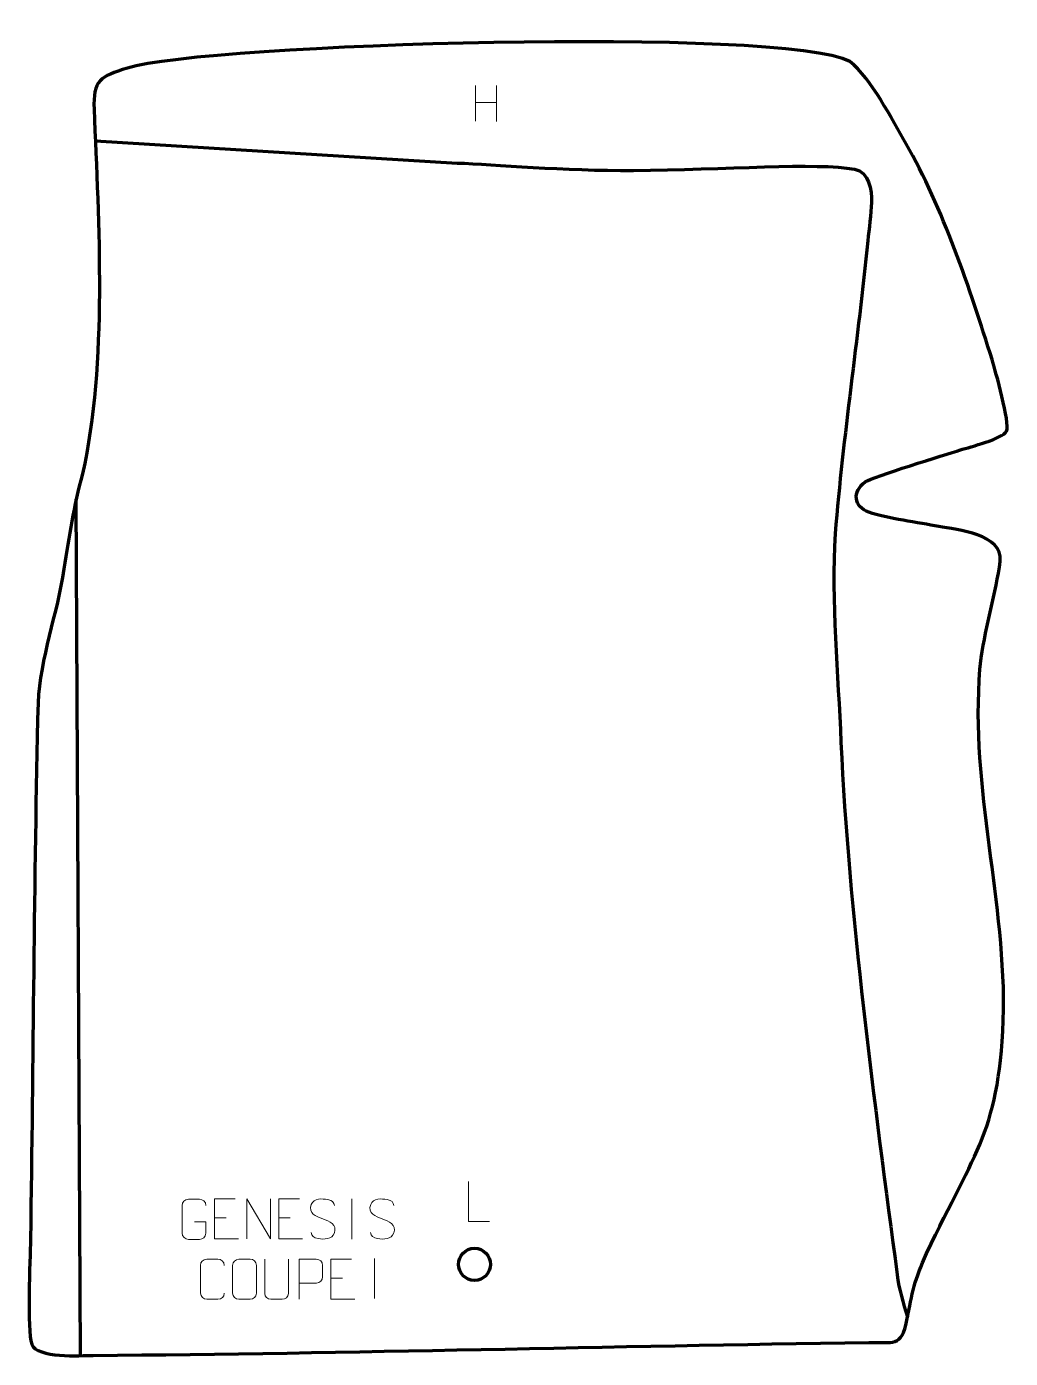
# Model space of a CAD drawing. Header units: millimetres. Extents: x 994 to 1607, y -48 to 782.
import ezdxf

# ---------------------------------------------------------------- set-up
doc = ezdxf.new("R2010")
doc.units = ezdxf.units.MM
doc.header["$MEASUREMENT"] = 0
doc.layers.add('layer 2', color=7, linetype='Continuous')
doc.layers.add('layer 3', color=7, linetype='Continuous')

msp = doc.modelspace()

# ---------------------------------------------------------------- linework, layer by layer
at = {"layer": 'layer 2', "color": 142, "lineweight": 200}
msp.add_ellipse((1272.9292, 10.9692), major_axis=(0, 10), ratio=1, dxfattribs=at)
at = {"layer": 'layer 2', "color": 250, "lineweight": 9}
for points in [[(1273.6249, 745.5204), (1273.6249, 745.5204), (1273.6249, 723.3277), (1273.6249, 723.3277)], [(1286.7406, 745.5204), (1286.7406, 745.5204), (1286.7406, 723.1701), (1286.7406, 723.1701)], [(1273.6424, 734.878), (1273.6424, 734.878), (1286.7406, 734.878), (1286.7406, 734.878)], [(1196.3912, 51.7202), (1196.3912, 51.7202), (1196.3912, 26.7461), (1196.3912, 26.7461)], [(1110.9638, 40.0041), (1110.9638, 40.0041), (1118.1319, 40.0041), (1118.1319, 40.0041)], [(1150.9638, 40.0041), (1150.9638, 40.0041), (1158.1319, 40.0041), (1158.1319, 40.0041)], [(1210.5133, 14.6189), (1210.5133, 14.6189), (1210.5133, -10.3552), (1210.5133, -10.3552)], [(1183.4749, 2.273), (1183.4749, 2.273), (1190.643, 2.273), (1190.643, 2.273)]]:
    msp.add_open_spline(points, degree=3, dxfattribs=at)
at = {"layer": 'layer 2', "color": 142, "lineweight": 158}
msp.add_open_spline([(1036.6779, 711.0935), (1036.6779, 711.0935), (1262.2009, 697.2012), (1262.2009, 697.2012), (1262.2009, 697.2012), (1285.4659, 696.4149), (1328.561, 692.2771), (1372.0062, 692.6068), (1372.0062, 692.6068), (1428.7697, 693.0375), (1486.88, 697.7275), (1509.7289, 693.3469), (1509.7289, 693.3469), (1518.8937, 691.5898), (1520.6017, 680.3258), (1520.3049, 672.6843), (1520.3049, 672.6843), (1520.0237, 665.4421), (1518.8191, 656.0835), (1518.0808, 648.6651), (1518.0808, 648.6651), (1512.027, 587.8414), (1502.6755, 527.2428), (1497.7476, 466.3113), (1497.7476, 466.3113), (1495.1399, 424.0189), (1499.6005, 378.7515), (1501.3496, 336.1689), (1501.3496, 336.1689), (1505.9858, 231.7005), (1522.4624, 109.7341), (1536.3257, 4.6139), (1536.3257, 4.6139), (1537.6077, -5.1064), (1539.9629, -12.6556), (1542.835, -21.9202)], degree=3, knots=[0, 0, 0, 0, 0.1, 0.1, 0.1, 0.1, 0.2, 0.2, 0.2, 0.2, 0.3, 0.3, 0.3, 0.3, 0.4, 0.4, 0.4, 0.4, 0.5, 0.5, 0.5, 0.5, 0.6, 0.6, 0.6, 0.6, 0.7, 0.7, 0.7, 0.7, 0.8, 0.8, 0.8, 0.8, 1, 1, 1, 1], dxfattribs=at)
msp.add_open_spline([(1027.3171, -45.6174), (1027.3171, -45.6174), (1024.7429, 487.7237), (1024.7429, 487.7237)], degree=3, dxfattribs=at)
at = {"layer": 'layer 2', "color": 250, "lineweight": 9}
for points, knots in [([(1282.2333, 37.6593), (1282.2333, 37.6593), (1269.2842, 37.6593), (1269.2842, 37.6593), (1269.2842, 37.6593), (1269.2842, 37.6593), (1269.2842, 62.6129), (1269.2842, 62.6129)], [0, 0, 0, 0, 0.33333333, 0.33333333, 0.33333333, 0.33333333, 1, 1, 1, 1]), ([(1098.3868, 37.5131), (1098.3868, 37.5131), (1105.5549, 37.5131), (1105.5549, 37.5131), (1105.5549, 37.5131), (1105.5549, 37.5131), (1105.5549, 30.345), (1105.5549, 30.345), (1105.5549, 30.345), (1105.4152, 28.0216), (1103.738, 26.542), (1101.5902, 26.5312), (1101.5902, 26.5312), (1099.2584, 26.5316), (1096.9264, 26.5316), (1094.5949, 26.5312), (1094.5949, 26.5312), (1092.67, 26.4258), (1090.6978, 28.3103), (1090.709, 30.3276), (1090.709, 30.3276), (1090.7094, 36.0977), (1090.7094, 41.8674), (1090.709, 47.6367), (1090.709, 47.6367), (1090.7132, 49.7748), (1092.46, 51.494), (1094.6123, 51.4806), (1094.6123, 51.4806), (1096.938, 51.4806), (1099.2641, 51.4806), (1101.5902, 51.4806), (1101.5902, 51.4806), (1103.5369, 51.516), (1105.5283, 50.0245), (1105.5549, 47.5868)], [0, 0, 0, 0, 0.1, 0.1, 0.1, 0.1, 0.2, 0.2, 0.2, 0.2, 0.3, 0.3, 0.3, 0.3, 0.4, 0.4, 0.4, 0.4, 0.5, 0.5, 0.5, 0.5, 0.6, 0.6, 0.6, 0.6, 0.7, 0.7, 0.7, 0.7, 0.8, 0.8, 0.8, 0.8, 1, 1, 1, 1]), ([(1123.8377, 51.8838), (1123.8377, 51.8838), (1110.9638, 51.8838), (1110.9638, 51.8838), (1110.9638, 51.8838), (1110.9638, 51.8838), (1110.9638, 26.9302), (1110.9638, 26.9302), (1110.9638, 26.9302), (1110.9638, 26.9302), (1125.8296, 26.9302), (1125.8296, 26.9302)], [0, 0, 0, 0, 0.25, 0.25, 0.25, 0.25, 0.5, 0.5, 0.5, 0.5, 1, 1, 1, 1]), ([(1131.0693, 26.9303), (1131.0693, 26.9303), (1131.0693, 51.8838), (1131.0693, 51.8838), (1131.0693, 51.8838), (1131.0693, 51.8838), (1145.7241, 26.9303), (1145.7241, 26.9303), (1145.7241, 26.9303), (1145.7241, 26.9303), (1145.7241, 51.8838), (1145.7241, 51.8838)], [0, 0, 0, 0, 0.25, 0.25, 0.25, 0.25, 0.5, 0.5, 0.5, 0.5, 1, 1, 1, 1]), ([(1163.8377, 51.8838), (1163.8377, 51.8838), (1150.9638, 51.8838), (1150.9638, 51.8838), (1150.9638, 51.8838), (1150.9638, 51.8838), (1150.9638, 26.9302), (1150.9638, 26.9302), (1150.9638, 26.9302), (1150.9638, 26.9302), (1165.8296, 26.9302), (1165.8296, 26.9302)], [0, 0, 0, 0, 0.25, 0.25, 0.25, 0.25, 0.5, 0.5, 0.5, 0.5, 1, 1, 1, 1]), ([(1178.3967, 39.407), (1174.1484, 40.8774), (1169.2403, 42.6732), (1171.2454, 48.1935), (1171.2454, 48.1935), (1172.7489, 52.3334), (1177.9625, 51.9449), (1181.5661, 51.3438), (1181.5661, 51.3438), (1184.4267, 50.8666), (1185.2914, 49.6534), (1185.602, 47.5693)], [0, 0, 0, 0, 0.25, 0.25, 0.25, 0.25, 0.5, 0.5, 0.5, 0.5, 1, 1, 1, 1]), ([(1215.3967, 39.407), (1211.1484, 40.8774), (1206.2403, 42.6732), (1208.2454, 48.1935), (1208.2454, 48.1935), (1209.7489, 52.3334), (1214.9625, 51.9449), (1218.5661, 51.3438), (1218.5661, 51.3438), (1221.4267, 50.8666), (1222.2914, 49.6534), (1222.602, 47.5693)], [0, 0, 0, 0, 0.25, 0.25, 0.25, 0.25, 0.5, 0.5, 0.5, 0.5, 1, 1, 1, 1]), ([(1178.3967, 39.4069), (1182.4153, 37.7602), (1187.4448, 35.8719), (1185.6108, 30.5116), (1185.6108, 30.5116), (1184.151, 26.2452), (1179.2402, 26.5019), (1175.5141, 27.0566), (1175.5141, 27.0566), (1172.7641, 27.4664), (1171.5432, 28.6799), (1171.1652, 30.7921)], [0, 0, 0, 0, 0.25, 0.25, 0.25, 0.25, 0.5, 0.5, 0.5, 0.5, 1, 1, 1, 1]), ([(1215.3967, 39.4069), (1219.4153, 37.7602), (1224.4448, 35.8719), (1222.6108, 30.5116), (1222.6108, 30.5116), (1221.151, 26.2452), (1216.2402, 26.5019), (1212.5141, 27.0566), (1212.5141, 27.0566), (1209.7641, 27.4664), (1208.5432, 28.6799), (1208.1652, 30.7921)], [0, 0, 0, 0, 0.25, 0.25, 0.25, 0.25, 0.5, 0.5, 0.5, 0.5, 1, 1, 1, 1]), ([(1117.0104, -6.9832), (1116.8706, -9.3066), (1115.1934, -10.7862), (1113.0457, -10.797), (1113.0457, -10.797), (1110.7138, -10.7966), (1108.3819, -10.7966), (1106.0504, -10.797), (1106.0504, -10.797), (1104.1254, -10.9024), (1102.1533, -9.0179), (1102.1645, -7.0006), (1102.1645, -7.0006), (1102.1649, -1.2305), (1102.1649, 4.5392), (1102.1645, 10.3085), (1102.1645, 10.3085), (1102.1687, 12.4466), (1103.9154, 14.1658), (1106.0678, 14.1523), (1106.0678, 14.1523), (1108.3935, 14.1523), (1110.7196, 14.1523), (1113.0457, 14.1523), (1113.0457, 14.1523), (1114.9923, 14.1878), (1116.9837, 12.6963), (1117.0104, 10.2587)], [0, 0, 0, 0, 0.125, 0.125, 0.125, 0.125, 0.25, 0.25, 0.25, 0.25, 0.375, 0.375, 0.375, 0.375, 0.5, 0.5, 0.5, 0.5, 0.625, 0.625, 0.625, 0.625, 0.75, 0.75, 0.75, 0.75, 1, 1, 1, 1]), ([(1126.0678, 14.1523), (1128.3935, 14.1523), (1130.7196, 14.1523), (1133.0457, 14.1523), (1133.0457, 14.1523), (1134.9923, 14.1879), (1136.9837, 12.6963), (1137.0104, 10.2587), (1137.0104, 10.2587), (1137.01, 4.5118), (1137.01, -1.2355), (1137.0104, -6.9832), (1137.0104, -6.9832), (1136.8706, -9.3066), (1135.1934, -10.7862), (1133.0457, -10.797), (1133.0457, -10.797), (1130.7138, -10.7966), (1128.3819, -10.7966), (1126.0504, -10.797), (1126.0504, -10.797), (1124.1254, -10.9024), (1122.1533, -9.0179), (1122.1645, -7.0006), (1122.1645, -7.0006), (1122.1648, -1.2305), (1122.1648, 4.5392), (1122.1645, 10.3085), (1122.1645, 10.3085), (1122.1687, 12.4466), (1123.9154, 14.1658), (1126.0678, 14.1523)], [0, 0, 0, 0, 0.11111111, 0.11111111, 0.11111111, 0.11111111, 0.22222222, 0.22222222, 0.22222222, 0.22222222, 0.33333333, 0.33333333, 0.33333333, 0.33333333, 0.44444444, 0.44444444, 0.44444444, 0.44444444, 0.55555556, 0.55555556, 0.55555556, 0.55555556, 0.66666667, 0.66666667, 0.66666667, 0.66666667, 0.77777778, 0.77777778, 0.77777778, 0.77777778, 1, 1, 1, 1]), ([(1156.9146, 14.1568), (1156.9142, 8.6173), (1157.01, -1.5845), (1157.0104, -7.1249), (1157.0104, -7.1249), (1156.8706, -9.3644), (1155.1934, -10.7906), (1153.0457, -10.8011), (1153.0457, -10.8011), (1150.7138, -10.8007), (1148.3819, -10.8007), (1146.0504, -10.8011), (1146.0504, -10.8011), (1144.1254, -10.9026), (1142.1533, -9.0861), (1142.1645, -7.1416), (1142.1645, -7.1416), (1142.1648, -1.5797), (1142.2602, 8.5957), (1142.2598, 14.1568)], [0, 0, 0, 0, 0.16666667, 0.16666667, 0.16666667, 0.16666667, 0.33333333, 0.33333333, 0.33333333, 0.33333333, 0.5, 0.5, 0.5, 0.5, 0.66666667, 0.66666667, 0.66666667, 0.66666667, 1, 1, 1, 1]), ([(1163.5757, -10.8009), (1163.5757, -10.8009), (1163.5757, 14.1527), (1163.5757, 14.1527), (1163.5757, 14.1527), (1167.1707, 14.1527), (1170.766, 14.1527), (1174.3614, 14.1527), (1174.3614, 14.1527), (1176.6866, 14.1148), (1178.244, 12.6247), (1178.2398, 10.2586), (1178.2398, 10.2586), (1178.2394, 8.2229), (1178.2394, 5.1636), (1178.2398, 3.1276), (1178.2398, 3.1276), (1178.2333, 1.2522), (1176.4211, -0.6897), (1174.4115, -0.7088), (1174.4115, -0.7088), (1174.4115, -0.7088), (1163.5757, -0.7088), (1163.5757, -0.7088)], [0, 0, 0, 0, 0.14285714, 0.14285714, 0.14285714, 0.14285714, 0.28571429, 0.28571429, 0.28571429, 0.28571429, 0.42857143, 0.42857143, 0.42857143, 0.42857143, 0.57142857, 0.57142857, 0.57142857, 0.57142857, 0.71428571, 0.71428571, 0.71428571, 0.71428571, 1, 1, 1, 1]), ([(1196.3488, 14.1527), (1196.3488, 14.1527), (1183.4749, 14.1527), (1183.4749, 14.1527), (1183.4749, 14.1527), (1183.4749, 14.1527), (1183.4749, -10.8009), (1183.4749, -10.8009), (1183.4749, -10.8009), (1183.4749, -10.8009), (1198.3407, -10.8009), (1198.3407, -10.8009)], [0, 0, 0, 0, 0.25, 0.25, 0.25, 0.25, 0.5, 0.5, 0.5, 0.5, 1, 1, 1, 1])]:
    msp.add_open_spline(points, degree=3, knots=knots, dxfattribs=at)
at = {"layer": 'layer 3', "color": 242, "lineweight": 158}
msp.add_open_spline([(1506.9186, 760.4816), (1520.2594, 749.7139), (1532.9821, 724.4688), (1542.0217, 709.1737), (1542.0217, 709.1737), (1564.5857, 669.6861), (1581.9176, 618.2752), (1595.5555, 574.7181), (1595.5555, 574.7181), (1597.561, 567.8749), (1606.9173, 534.8958), (1604.4963, 530.18), (1604.4963, 530.18), (1601.9689, 525.2566), (1581.9805, 520.4058), (1575.8214, 518.4487), (1575.8214, 518.4487), (1566.2614, 515.4194), (1521.457, 501.7903), (1516.3223, 498.5075), (1516.3223, 498.5075), (1508.4908, 492.5623), (1508.9557, 483.049), (1518.795, 479.5982), (1518.795, 479.5982), (1529.8896, 475.707), (1549.89, 473.092), (1562.3513, 470.7339), (1562.3513, 470.7339), (1573.9227, 468.7105), (1602.2941, 465.864), (1600.6598, 449.2038), (1600.6598, 449.2038), (1597.7435, 429.0862), (1591.8761, 409.4117), (1588.6234, 388.9689), (1588.6234, 388.9689), (1580.7579, 313.7081), (1603.0835, 243.6207), (1602.7317, 169.9251), (1602.7317, 169.9251), (1600.5012, 92.7915), (1585.3434, 83.2136), (1554.7454, 17.7614), (1554.7454, 17.7614), (1547.1562, 1.1284), (1545.7989, -6.3225), (1542.4575, -23.9067), (1542.4575, -23.9067), (1539.2654, -40.7049), (1533.5907, -37.5005), (1518.7608, -37.6988), (1518.7608, -37.6988), (1357.6273, -39.8904), (1196.4402, -44.4954), (1035.3152, -45.7518), (1035.3152, -45.7518), (1027.4267, -45.9097), (1000.108, -47.6127), (997.0063, -38.8108), (997.0063, -38.8108), (993.8084, -29.7357), (996.0293, 13.4096), (996.2294, 26.6462), (996.2294, 26.6462), (997.8455, 138.0302), (998.3049, 249.454), (1000.9043, 360.8194), (1000.9043, 360.8194), (1002.2279, 388.8747), (1012.8318, 416.1359), (1017.0904, 444.2888), (1017.0904, 444.2888), (1020.225, 465.0203), (1023.1291, 483.1212), (1028.585, 503.483), (1028.585, 503.483), (1044.1899, 572.4628), (1038.7008, 659.8539), (1035.8576, 730.7422), (1035.8576, 730.7422), (1035.1335, 748.7973), (1039.4925, 751.0369), (1056.6554, 756.3798), (1056.6554, 756.3798), (1105.4478, 771.5692), (1466.421, 782.1864), (1506.9186, 760.4816)], degree=3, knots=[0, 0, 0, 0, 0.04347826, 0.04347826, 0.04347826, 0.04347826, 0.08695652, 0.08695652, 0.08695652, 0.08695652, 0.13043478, 0.13043478, 0.13043478, 0.13043478, 0.17391304, 0.17391304, 0.17391304, 0.17391304, 0.2173913, 0.2173913, 0.2173913, 0.2173913, 0.26086957, 0.26086957, 0.26086957, 0.26086957, 0.30434783, 0.30434783, 0.30434783, 0.30434783, 0.34782609, 0.34782609, 0.34782609, 0.34782609, 0.39130435, 0.39130435, 0.39130435, 0.39130435, 0.43478261, 0.43478261, 0.43478261, 0.43478261, 0.47826087, 0.47826087, 0.47826087, 0.47826087, 0.52173913, 0.52173913, 0.52173913, 0.52173913, 0.56521739, 0.56521739, 0.56521739, 0.56521739, 0.60869565, 0.60869565, 0.60869565, 0.60869565, 0.65217391, 0.65217391, 0.65217391, 0.65217391, 0.69565217, 0.69565217, 0.69565217, 0.69565217, 0.73913043, 0.73913043, 0.73913043, 0.73913043, 0.7826087, 0.7826087, 0.7826087, 0.7826087, 0.82608696, 0.82608696, 0.82608696, 0.82608696, 0.86956522, 0.86956522, 0.86956522, 0.86956522, 0.91304348, 0.91304348, 0.91304348, 0.91304348, 1, 1, 1, 1], dxfattribs=at)

doc.saveas('drawing.dxf')
